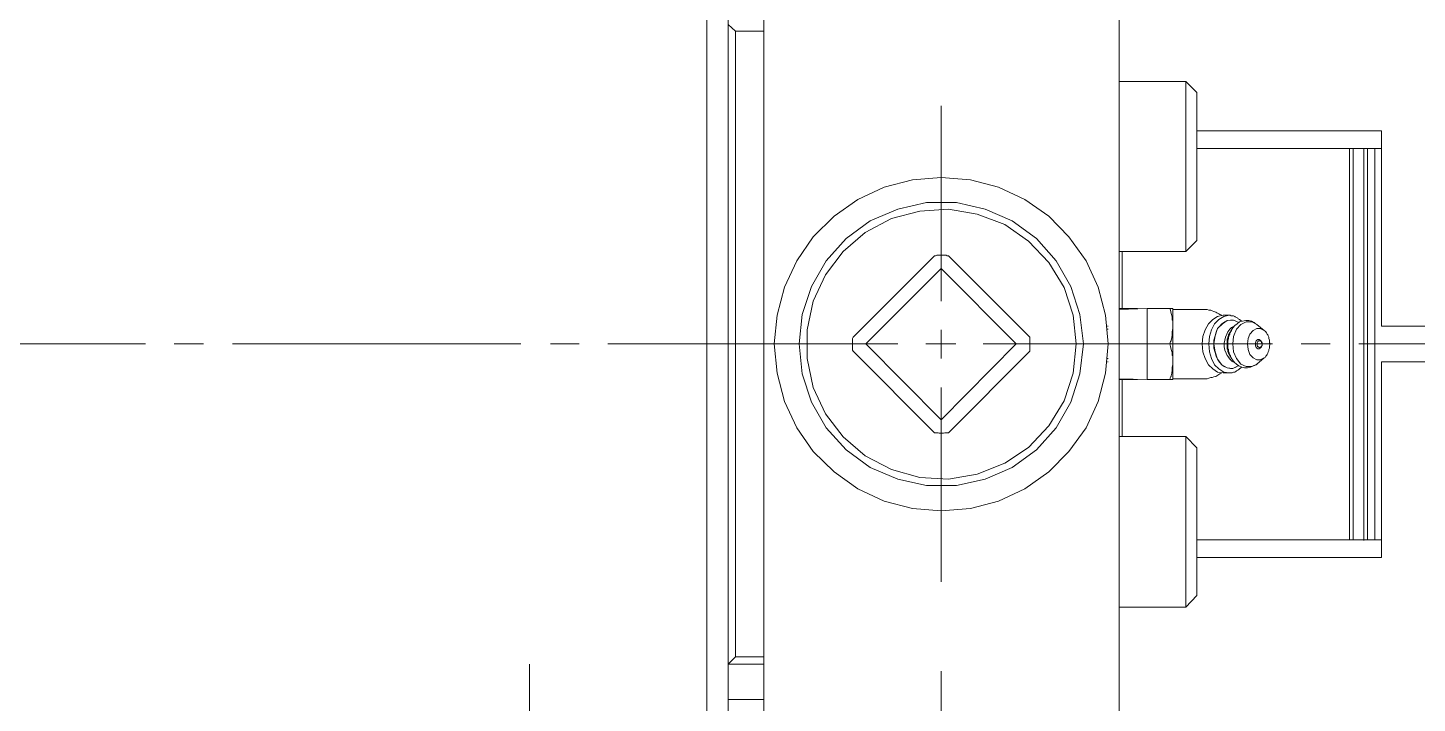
# Model space of a CAD drawing. Header units: millimetres. Extents: x 288 to 8834, y 20 to 9668.
# Drawn here: x 3388.2 to 3583.8, y 9006.3 to 9101.3 of the extents above; entities that cross this region are included whole.
import ezdxf

# ---------------------------------------------------------------- set-up
doc = ezdxf.new("R2010")
doc.units = ezdxf.units.MM
doc.layers.add('Layer1', color=7, linetype='Continuous')

# ---------------------------------------------------------------- blocks, each defined once
blk = doc.blocks.new('BLKF231')
at = {"layer": 'Layer1', "color": 7, "linetype": 'Continuous', "lineweight": 13}
for p, q in [((3558.37, 9058.9), (3557.94, 9057.87)), ((3558.97, 9059.59), (3558.37, 9058.9)), ((3559.74, 9059.94), (3558.97, 9059.59)), ((3560.52, 9059.94), (3559.74, 9059.94)), ((3561.21, 9059.59), (3560.52, 9059.94)), ((3557.94, 9057.87), (3557.85, 9056.84)), ((3557.85, 9056.84), (3557.94, 9055.72)), ((3557.94, 9055.72), (3558.37, 9054.77)), ((3558.37, 9054.77), (3558.97, 9053.99)), ((3558.97, 9053.99), (3559.74, 9053.65)), ((3559.74, 9053.65), (3560.52, 9053.65))]:
    blk.add_line(p, q, dxfattribs=at)
blk = doc.blocks.new('BLKF232')
at = {"layer": 'Layer1', "color": 7, "linetype": 'Continuous', "lineweight": 13}
for p, q in [((3562.24, 9054.86), (3562.41, 9054.94)), ((3562.41, 9054.94), (3562.5, 9055.11)), ((3562.5, 9055.11), (3562.59, 9055.2)), ((3562.59, 9055.2), (3562.67, 9055.37)), ((3562.67, 9055.37), (3562.76, 9055.54)), ((3562.76, 9055.54), (3562.84, 9055.72)), ((3562.84, 9055.72), (3562.93, 9055.89)), ((3562.93, 9056.06), (3563.02, 9056.23)), ((3562.93, 9055.89), (3562.93, 9056.06)), ((3563.02, 9056.41), (3563.02, 9056.58)), ((3563.02, 9056.23), (3563.02, 9056.41))]:
    blk.add_line(p, q, dxfattribs=at)
blk = doc.blocks.new('BLKF233')
at = {"layer": 'Layer1', "color": 7, "linetype": 'Continuous', "lineweight": 13}
for p, q in [((3560.69, 9058.73), (3560.26, 9058.21)), ((3561.21, 9058.99), (3560.69, 9058.73)), ((3561.72, 9058.99), (3561.21, 9058.99)), ((3562.24, 9058.73), (3561.72, 9058.99)), ((3560, 9057.61), (3559.92, 9056.84)), ((3559.92, 9056.84), (3560, 9056.06)), ((3560.26, 9058.21), (3560, 9057.61)), ((3560, 9056.06), (3560.26, 9055.37)), ((3560.26, 9055.37), (3560.69, 9054.86)), ((3560.69, 9054.86), (3561.21, 9054.6)), ((3561.21, 9054.6), (3561.72, 9054.6))]:
    blk.add_line(p, q, dxfattribs=at)
blk = doc.blocks.new('BLKF234')
at = {"layer": 'Layer1', "color": 7, "linetype": 'Continuous', "lineweight": 13}
for p, q in [((3562.5, 9058.56), (3562.41, 9058.64)), ((3562.59, 9058.39), (3562.5, 9058.56)), ((3562.67, 9058.21), (3562.59, 9058.39)), ((3562.76, 9058.13), (3562.67, 9058.21)), ((3562.84, 9057.96), (3562.76, 9058.13)), ((3562.93, 9057.78), (3562.84, 9057.96)), ((3562.93, 9057.61), (3562.93, 9057.78)), ((3563.02, 9057.35), (3562.93, 9057.61)), ((3563.02, 9057.01), (3563.02, 9057.35)), ((3563.1, 9056.84), (3563.02, 9057.01))]:
    blk.add_line(p, q, dxfattribs=at)
blk = doc.blocks.new('BLKF235')
at = {"layer": 'Layer1', "color": 7, "linetype": 'Continuous', "lineweight": 13}
for p, q in [((3557.16, 9057.27), (3557.16, 9056.15)), ((3557.16, 9056.15), (3557.25, 9056.06)), ((3557.25, 9056.06), (3557.25, 9055.8)), ((3557.25, 9055.8), (3557.33, 9055.63)), ((3557.33, 9055.63), (3557.33, 9055.54)), ((3557.33, 9055.54), (3557.33, 9055.46)), ((3557.33, 9055.46), (3557.42, 9055.29)), ((3557.42, 9055.29), (3557.42, 9055.2)), ((3557.42, 9055.2), (3557.5, 9055.2)), ((3557.5, 9055.2), (3557.5, 9055.11)), ((3557.5, 9055.11), (3557.5, 9055.03)), ((3557.5, 9055.03), (3557.59, 9055.03)), ((3557.59, 9055.03), (3557.59, 9054.94)), ((3557.59, 9054.94), (3557.59, 9054.86)), ((3557.59, 9054.86), (3557.68, 9054.86))]:
    blk.add_line(p, q, dxfattribs=at)
blk = doc.blocks.new('BLKF236')
at = {"layer": 'Layer1', "color": 7, "linetype": 'Continuous', "lineweight": 13}
for p, q in [((3557.16, 9057.27), (3557.16, 9056.15)), ((3557.16, 9056.15), (3557.25, 9055.72)), ((3557.25, 9055.72), (3557.42, 9055.29)), ((3557.42, 9055.29), (3557.42, 9055.2)), ((3557.42, 9055.2), (3557.5, 9055.2)), ((3557.5, 9055.2), (3557.5, 9055.11)), ((3557.5, 9055.11), (3557.68, 9054.77)), ((3557.68, 9054.77), (3557.94, 9054.43)), ((3557.94, 9054.43), (3558.02, 9054.34)), ((3558.02, 9054.34), (3558.02, 9054.25)), ((3558.02, 9054.25), (3558.37, 9053.99)), ((3558.37, 9053.99), (3558.71, 9053.74)), ((3558.71, 9053.74), (3559.14, 9053.56)), ((3559.14, 9053.56), (3559.49, 9053.48)), ((3559.49, 9053.48), (3559.92, 9053.48)), ((3559.92, 9053.48), (3560.35, 9053.56)), ((3560.35, 9053.56), (3560.78, 9053.74)), ((3560.78, 9053.74), (3561.12, 9053.91))]:
    blk.add_line(p, q, dxfattribs=at)
blk = doc.blocks.new('BLKF237')
at = {"layer": 'Layer1', "color": 7, "linetype": 'Continuous', "lineweight": 13}
for p, q in [((3557.68, 9058.73), (3557.42, 9058.39)), ((3557.85, 9059.08), (3557.68, 9058.82)), ((3557.68, 9058.82), (3557.68, 9058.73)), ((3558.11, 9059.42), (3557.85, 9059.08)), ((3558.45, 9059.68), (3558.11, 9059.42)), ((3558.8, 9059.94), (3558.45, 9059.68)), ((3559.23, 9060.02), (3558.8, 9059.94)), ((3559.66, 9060.11), (3559.23, 9060.02)), ((3560.09, 9060.11), (3559.66, 9060.11)), ((3560.52, 9060.02), (3560.09, 9060.11)), ((3560.86, 9059.85), (3560.52, 9060.02)), ((3560.95, 9059.76), (3560.86, 9059.85)), ((3561.29, 9059.59), (3560.95, 9059.76)), ((3561.29, 9059.51), (3561.29, 9059.59)), ((3557.42, 9058.21), (3557.25, 9057.87)), ((3557.25, 9057.87), (3557.25, 9057.61)), ((3557.42, 9058.39), (3557.42, 9058.21))]:
    blk.add_line(p, q, dxfattribs=at)
blk = doc.blocks.new('BLKF238')
at = {"layer": 'Layer1', "color": 7, "linetype": 'Continuous', "lineweight": 13}
for p, q in [((3561.12, 9057.27), (3561.04, 9057.01)), ((3561.04, 9057.01), (3561.04, 9056.84)), ((3561.04, 9056.84), (3561.04, 9056.58)), ((3561.21, 9057.35), (3561.12, 9057.27)), ((3561.38, 9057.44), (3561.21, 9057.35)), ((3561.55, 9057.44), (3561.38, 9057.44)), ((3561.72, 9057.35), (3561.55, 9057.44)), ((3561.98, 9057.01), (3561.81, 9057.27)), ((3561.98, 9056.84), (3561.98, 9057.01)), ((3561.98, 9056.66), (3561.98, 9056.84)), ((3561.04, 9056.58), (3561.12, 9056.32)), ((3561.12, 9056.32), (3561.21, 9056.23)), ((3561.21, 9056.23), (3561.38, 9056.15)), ((3561.38, 9056.15), (3561.55, 9056.15)), ((3561.55, 9056.15), (3561.72, 9056.23)), ((3561.72, 9056.23), (3561.9, 9056.41)), ((3561.9, 9056.41), (3561.98, 9056.66))]:
    blk.add_line(p, q, dxfattribs=at)
blk = doc.blocks.new('BLKF239')
at = {"layer": 'Layer1', "color": 7, "linetype": 'Continuous', "lineweight": 13}
for p, q in [((3561.81, 9057.27), (3561.72, 9057.27)), ((3561.81, 9057.18), (3561.81, 9057.27)), ((3561.9, 9057.18), (3561.81, 9057.18)), ((3561.9, 9057.01), (3561.9, 9057.18)), ((3561.98, 9057.01), (3561.9, 9057.01)), ((3561.98, 9056.84), (3561.98, 9057.01))]:
    blk.add_line(p, q, dxfattribs=at)
blk = doc.blocks.new('BLKF240')
at = {"layer": 'Layer1', "color": 7, "linetype": 'Continuous', "lineweight": 13}
for p, q in [((3561.98, 9056.66), (3561.98, 9056.75)), ((3561.64, 9056.32), (3561.72, 9056.32)), ((3561.72, 9056.32), (3561.81, 9056.41)), ((3561.81, 9056.41), (3561.9, 9056.41)), ((3561.9, 9056.49), (3561.9, 9056.58)), ((3561.9, 9056.58), (3561.98, 9056.58)), ((3561.9, 9056.41), (3561.9, 9056.49)), ((3561.98, 9056.58), (3561.98, 9056.66))]:
    blk.add_line(p, q, dxfattribs=at)
blk = doc.blocks.new('BLKF241')
at = {"layer": 'Layer1', "color": 7, "linetype": 'Continuous', "lineweight": 13}
for p, q in [((3561.38, 9057.18), (3561.29, 9057.01)), ((3561.29, 9057.01), (3561.29, 9056.92)), ((3561.29, 9056.92), (3561.29, 9056.84)), ((3561.29, 9056.84), (3561.29, 9056.66)), ((3561.47, 9057.27), (3561.38, 9057.18)), ((3561.64, 9057.27), (3561.47, 9057.27)), ((3561.29, 9056.66), (3561.29, 9056.58)), ((3561.29, 9056.58), (3561.38, 9056.41)), ((3561.38, 9056.41), (3561.47, 9056.41)), ((3561.47, 9056.41), (3561.55, 9056.32))]:
    blk.add_line(p, q, dxfattribs=at)
blk = doc.blocks.new('BLKF242')
at = {"layer": 'Layer1', "color": 7, "linetype": 'Continuous', "lineweight": 13}
for p, q in [((3557.25, 9057.87), (3557.16, 9057.78)), ((3557.16, 9057.78), (3557.16, 9057.7)), ((3557.33, 9058.21), (3557.25, 9058.13)), ((3557.25, 9058.13), (3557.25, 9058.04)), ((3557.25, 9058.04), (3557.25, 9057.96)), ((3557.25, 9057.96), (3557.25, 9057.87)), ((3557.42, 9058.39), (3557.33, 9058.3)), ((3557.33, 9058.3), (3557.33, 9058.21)), ((3557.5, 9058.47), (3557.42, 9058.47)), ((3557.42, 9058.47), (3557.42, 9058.39))]:
    blk.add_line(p, q, dxfattribs=at)
blk = doc.blocks.new('BLKF243')
at = {"layer": 'Layer1', "color": 7, "linetype": 'Continuous', "lineweight": 13}
for p, q in [((3557.68, 9058.73), (3557.59, 9058.73)), ((3557.59, 9058.73), (3557.59, 9058.64)), ((3557.68, 9058.82), (3557.68, 9058.73)), ((3557.25, 9057.53), (3557.16, 9057.53)), ((3557.16, 9057.53), (3557.16, 9057.44)), ((3557.16, 9057.44), (3557.16, 9057.35)), ((3557.33, 9057.96), (3557.25, 9057.87)), ((3557.25, 9057.87), (3557.25, 9057.7)), ((3557.25, 9057.7), (3557.25, 9057.61)), ((3557.25, 9057.61), (3557.25, 9057.53)), ((3557.42, 9058.21), (3557.33, 9058.13)), ((3557.33, 9058.13), (3557.33, 9058.04)), ((3557.33, 9058.04), (3557.33, 9057.96)), ((3557.5, 9058.47), (3557.42, 9058.39)), ((3557.42, 9058.39), (3557.42, 9058.3)), ((3557.42, 9058.3), (3557.42, 9058.21)), ((3557.59, 9058.64), (3557.5, 9058.56)), ((3557.5, 9058.56), (3557.5, 9058.47))]:
    blk.add_line(p, q, dxfattribs=at)
blk = doc.blocks.new('BLKF244')
at = {"layer": 'Layer1', "color": 7, "linetype": 'Continuous', "lineweight": 13}
for p, q in [((3557.16, 9057.53), (3557.07, 9057.53)), ((3557.07, 9057.53), (3557.07, 9056.15)), ((3557.16, 9057.61), (3557.16, 9057.53)), ((3557.07, 9056.15), (3557.16, 9056.06)), ((3557.16, 9056.06), (3557.16, 9055.89)), ((3557.16, 9055.89), (3557.16, 9055.72)), ((3557.16, 9055.72), (3557.25, 9055.54)), ((3557.25, 9055.54), (3557.33, 9055.46)), ((3557.33, 9055.46), (3557.33, 9055.37)), ((3557.33, 9055.37), (3557.33, 9055.29)), ((3557.33, 9055.29), (3557.42, 9055.29)), ((3557.42, 9055.29), (3557.42, 9055.2)), ((3557.42, 9055.2), (3557.42, 9055.11))]:
    blk.add_line(p, q, dxfattribs=at)
blk = doc.blocks.new('BLKF245')
at = {"layer": 'Layer1', "color": 7, "linetype": 'Continuous', "lineweight": 13}
for p, q in [((3557.42, 9058.9), (3557.16, 9058.56)), ((3557.68, 9059.16), (3557.42, 9058.9)), ((3558.02, 9059.33), (3557.68, 9059.16)), ((3556.73, 9057.35), (3556.64, 9056.92)), ((3556.64, 9056.92), (3556.64, 9056.41)), ((3556.82, 9057.78), (3556.73, 9057.35)), ((3556.99, 9058.21), (3556.82, 9057.78)), ((3557.16, 9058.56), (3556.99, 9058.21)), ((3556.64, 9056.41), (3556.73, 9055.98)), ((3556.73, 9055.98), (3556.9, 9055.54)), ((3556.9, 9055.54), (3557.07, 9055.2)), ((3557.07, 9055.2), (3557.33, 9054.86)), ((3557.33, 9054.86), (3557.33, 9054.77)), ((3557.33, 9054.77), (3557.42, 9054.68)), ((3557.42, 9054.68), (3557.5, 9054.68)), ((3557.5, 9054.68), (3557.5, 9054.6)), ((3557.5, 9054.6), (3557.59, 9054.51)), ((3557.59, 9054.51), (3557.68, 9054.51)), ((3557.68, 9054.51), (3557.68, 9054.43)), ((3557.68, 9054.43), (3557.76, 9054.43)), ((3557.76, 9054.43), (3557.85, 9054.43)), ((3557.85, 9054.43), (3557.85, 9054.34)), ((3557.85, 9054.34), (3557.94, 9054.34))]:
    blk.add_line(p, q, dxfattribs=at)
blk = doc.blocks.new('BLKF246')
at = {"layer": 'Layer1', "color": 7, "linetype": 'Continuous', "lineweight": 13}
for p, q in [((3557.16, 9057.7), (3557.25, 9058.04)), ((3557.25, 9058.04), (3557.33, 9058.13)), ((3557.33, 9058.21), (3557.5, 9058.56)), ((3557.33, 9058.13), (3557.33, 9058.21))]:
    blk.add_line(p, q, dxfattribs=at)
blk = doc.blocks.new('BLKF247')
at = {"layer": 'Layer1', "color": 7, "linetype": 'Continuous', "lineweight": 13}
for p, q in [((3557.07, 9057.35), (3557.07, 9057.44)), ((3557.07, 9057.27), (3557.07, 9057.35)), ((3557.07, 9056.84), (3557.07, 9057.27)), ((3557.07, 9056.41), (3557.07, 9056.84)), ((3557.16, 9055.98), (3557.07, 9056.41)), ((3557.25, 9055.63), (3557.16, 9055.98)), ((3557.25, 9055.54), (3557.25, 9055.63)), ((3557.33, 9055.46), (3557.25, 9055.54)), ((3557.5, 9055.11), (3557.33, 9055.46)), ((3557.5, 9055.03), (3557.5, 9055.11))]:
    blk.add_line(p, q, dxfattribs=at)
blk = doc.blocks.new('BLKF248')
at = {"layer": 'Layer1', "color": 7, "linetype": 'Continuous', "lineweight": 13}
for p, q in [((3555.7, 9058.99), (3555.35, 9057.96)), ((3556.39, 9059.68), (3555.7, 9058.99)), ((3557.07, 9060.11), (3556.39, 9059.68)), ((3557.94, 9060.19), (3557.07, 9060.11)), ((3558.71, 9059.85), (3557.94, 9060.19)), ((3555.35, 9057.96), (3555.18, 9056.84)), ((3555.18, 9056.84), (3555.35, 9055.72)), ((3555.35, 9055.72), (3555.7, 9054.68)), ((3555.7, 9054.68), (3556.3, 9053.91)), ((3556.3, 9053.91), (3557.07, 9053.48)), ((3557.07, 9053.48), (3557.85, 9053.39))]:
    blk.add_line(p, q, dxfattribs=at)
blk = doc.blocks.new('BLKF249')
at = {"layer": 'Layer1', "color": 7, "linetype": 'Continuous', "lineweight": 13}
for p, q in [((3557.33, 9052.79), (3557.76, 9052.79)), ((3557.76, 9052.79), (3557.94, 9052.87)), ((3557.94, 9052.87), (3558.11, 9052.87)), ((3558.11, 9052.87), (3558.28, 9052.96)), ((3558.28, 9052.96), (3558.37, 9053.05)), ((3558.37, 9053.05), (3558.54, 9053.13)), ((3558.54, 9053.13), (3558.71, 9053.22)), ((3558.71, 9053.22), (3558.8, 9053.31)), ((3558.8, 9053.31), (3558.97, 9053.48))]:
    blk.add_line(p, q, dxfattribs=at)
blk = doc.blocks.new('BLKF250')
at = {"layer": 'Layer1', "color": 7, "linetype": 'Continuous', "lineweight": 13}
for p, q in [((3555.7, 9058.99), (3555.52, 9058.47)), ((3556.04, 9059.33), (3555.7, 9058.99)), ((3556.3, 9059.68), (3556.04, 9059.33)), ((3556.73, 9059.94), (3556.3, 9059.68)), ((3557.07, 9060.11), (3556.73, 9059.94)), ((3557.5, 9060.19), (3557.07, 9060.11)), ((3557.94, 9060.19), (3557.5, 9060.19)), ((3558.28, 9060.02), (3557.94, 9060.19)), ((3558.71, 9059.85), (3558.28, 9060.02)), ((3555.35, 9057.96), (3555.18, 9057.35)), ((3555.18, 9057.35), (3555.18, 9056.84)), ((3555.18, 9056.84), (3555.18, 9056.23)), ((3555.52, 9058.47), (3555.35, 9057.96)), ((3555.18, 9056.23), (3555.35, 9055.63)), ((3555.35, 9055.63), (3555.52, 9055.11)), ((3555.52, 9055.11), (3555.7, 9054.68)), ((3555.7, 9054.68), (3555.95, 9054.25)), ((3555.95, 9054.25), (3556.3, 9053.91)), ((3556.3, 9053.91), (3556.64, 9053.65)), ((3556.64, 9053.65), (3557.07, 9053.48)), ((3557.07, 9053.48), (3557.5, 9053.39)), ((3557.5, 9053.39), (3557.85, 9053.39)), ((3557.85, 9053.39), (3558.28, 9053.56))]:
    blk.add_line(p, q, dxfattribs=at)
blk = doc.blocks.new('BLKF251')
at = {"layer": 'Layer1', "color": 7, "linetype": 'Continuous', "lineweight": 13}
for p, q in [((3555.7, 9060.71), (3555.01, 9060.28)), ((3556.47, 9060.88), (3555.7, 9060.71)), ((3553.97, 9058.82), (3553.63, 9057.87)), ((3554.4, 9059.68), (3553.97, 9058.82)), ((3555.01, 9060.28), (3554.4, 9059.68)), ((3553.63, 9057.87), (3553.54, 9056.84)), ((3553.54, 9056.84), (3553.63, 9055.72)), ((3553.63, 9055.72), (3553.97, 9054.77)), ((3553.97, 9054.77), (3554.4, 9053.91)), ((3554.4, 9053.91), (3555.01, 9053.31)), ((3555.01, 9053.31), (3555.7, 9052.87))]:
    blk.add_line(p, q, dxfattribs=at)
blk = doc.blocks.new('BLKF252')
at = {"layer": 'Layer1', "color": 7, "linetype": 'Continuous', "lineweight": 13}
for p, q in [((3556.56, 9060.71), (3555.87, 9060.28)), ((3557.33, 9060.88), (3556.56, 9060.71)), ((3557.5, 9060.88), (3557.33, 9060.88)), ((3557.59, 9060.8), (3557.5, 9060.88)), ((3557.76, 9060.8), (3557.59, 9060.8)), ((3557.94, 9060.8), (3557.76, 9060.8)), ((3558.11, 9060.71), (3557.94, 9060.8)), ((3558.19, 9060.63), (3558.11, 9060.71)), ((3558.37, 9060.54), (3558.19, 9060.63)), ((3554.84, 9058.82), (3554.58, 9057.87)), ((3555.27, 9059.68), (3554.84, 9058.82)), ((3555.87, 9060.28), (3555.27, 9059.68)), ((3558.54, 9060.45), (3558.37, 9060.54)), ((3558.62, 9060.37), (3558.54, 9060.45)), ((3558.8, 9060.28), (3558.62, 9060.37)), ((3558.97, 9060.11), (3558.8, 9060.28)), ((3559.05, 9060.02), (3558.97, 9060.11)), ((3554.58, 9057.87), (3554.49, 9056.84)), ((3554.49, 9056.84), (3554.58, 9055.72)), ((3554.58, 9055.72), (3554.84, 9054.77)), ((3554.84, 9054.77), (3555.27, 9053.91)), ((3555.27, 9053.91), (3555.87, 9053.31)), ((3555.87, 9053.31), (3556.56, 9052.87))]:
    blk.add_line(p, q, dxfattribs=at)
blk = doc.blocks.new('BLKF253')
at = {"layer": 'Layer1', "color": 7, "linetype": 'Continuous', "lineweight": 13}
for p, q in [((3549.15, 9056.06), (3549.07, 9056.49)), ((3549.32, 9055.63), (3549.15, 9056.06)), ((3549.32, 9055.2), (3549.32, 9055.63)), ((3549.41, 9055.2), (3549.32, 9055.2)), ((3549.41, 9054.34), (3549.41, 9055.2))]:
    blk.add_line(p, q, dxfattribs=at)
blk = doc.blocks.new('BLKF254')
at = {"layer": 'Layer1', "color": 7, "linetype": 'Continuous', "lineweight": 13}
for p, q in [((3549.24, 9052.7), (3549.32, 9053.13)), ((3549.32, 9053.56), (3549.41, 9053.91)), ((3549.32, 9053.13), (3549.32, 9053.56)), ((3548.98, 9051.84), (3549.07, 9052.19)), ((3549.07, 9052.19), (3549.15, 9052.27)), ((3549.15, 9052.36), (3549.24, 9052.7)), ((3549.15, 9052.27), (3549.15, 9052.36))]:
    blk.add_line(p, q, dxfattribs=at)
blk = doc.blocks.new('BLKF255')
at = {"layer": 'Layer1', "color": 7, "linetype": 'Continuous', "lineweight": 13}
for p, q in [((3549.15, 9061.14), (3549.07, 9061.57)), ((3549.32, 9060.63), (3549.15, 9061.14)), ((3549.32, 9060.19), (3549.32, 9060.63)), ((3549.41, 9060.19), (3549.32, 9060.19)), ((3549.41, 9059.33), (3549.41, 9060.19))]:
    blk.add_line(p, q, dxfattribs=at)
blk = doc.blocks.new('BLKF256')
at = {"layer": 'Layer1', "color": 7, "linetype": 'Continuous', "lineweight": 13}
for p, q in [((3549.32, 9058.56), (3549.41, 9058.99)), ((3548.98, 9056.84), (3549.07, 9057.18)), ((3549.07, 9057.18), (3549.15, 9057.27)), ((3549.15, 9057.35), (3549.24, 9057.7)), ((3549.15, 9057.27), (3549.15, 9057.35)), ((3549.24, 9057.7), (3549.32, 9058.13)), ((3549.32, 9058.13), (3549.32, 9058.56))]:
    blk.add_line(p, q, dxfattribs=at)
blk = doc.blocks.new('BLKF257')
at = {"layer": 'Layer1', "color": 7, "linetype": 'Continuous', "lineweight": 13}
for p, q in [((3553.97, 9061.66), (3553.8, 9061.66)), ((3554.23, 9061.66), (3553.97, 9061.66)), ((3554.49, 9061.57), (3554.23, 9061.66)), ((3554.75, 9061.57), (3554.49, 9061.57)), ((3554.92, 9061.49), (3554.75, 9061.57)), ((3555.18, 9061.4), (3554.92, 9061.49)), ((3555.44, 9061.31), (3555.18, 9061.4)), ((3555.61, 9061.23), (3555.44, 9061.31)), ((3555.87, 9061.06), (3555.61, 9061.23)), ((3556.04, 9060.97), (3555.87, 9061.06)), ((3556.3, 9060.88), (3556.04, 9060.97))]:
    blk.add_line(p, q, dxfattribs=at)
blk = doc.blocks.new('BLKF258')
at = {"layer": 'Layer1', "color": 7, "linetype": 'Continuous', "lineweight": 13}
for p, q in [((3553.54, 9051.93), (3554.23, 9051.93)), ((3554.23, 9051.93), (3554.49, 9052.01)), ((3554.49, 9052.01), (3554.75, 9052.1)), ((3554.75, 9052.1), (3554.92, 9052.1)), ((3554.92, 9052.1), (3555.18, 9052.19)), ((3555.18, 9052.19), (3555.44, 9052.27)), ((3555.44, 9052.27), (3555.61, 9052.36)), ((3555.61, 9052.36), (3555.87, 9052.53)), ((3555.87, 9052.53), (3556.04, 9052.62))]:
    blk.add_line(p, q, dxfattribs=at)
blk = doc.blocks.new('BLKF591')
at = {"layer": 'Layer1', "color": 7, "linetype": 'Continuous', "lineweight": 13}
for p, q in [((3515.83, 9069.24), (3516, 9069.24)), ((3516, 9069.24), (3516.17, 9069.32)), ((3516.17, 9069.32), (3517.46, 9069.32)), ((3517.46, 9069.32), (3517.63, 9069.24))]:
    blk.add_line(p, q, dxfattribs=at)
blk = doc.blocks.new('BLKF592')
at = {"layer": 'Layer1', "color": 7, "linetype": 'Continuous', "lineweight": 13}
for p, q in [((3516.17, 9044.35), (3516, 9044.35)), ((3516.34, 9044.35), (3516.17, 9044.35)), ((3516.51, 9044.26), (3516.34, 9044.35)), ((3517.12, 9044.26), (3516.51, 9044.26)), ((3517.29, 9044.35), (3517.12, 9044.26)), ((3517.81, 9044.35), (3517.29, 9044.35))]:
    blk.add_line(p, q, dxfattribs=at)
blk = doc.blocks.new('BLKF593')
at = {"layer": 'Layer1', "color": 7, "linetype": 'Continuous', "lineweight": 13}
for p, q in [((3509.8, 9074.49), (3506.09, 9072.51)), ((3513.76, 9075.52), (3509.8, 9074.49)), ((3517.81, 9075.78), (3513.76, 9075.52)), ((3521.85, 9075.09), (3517.81, 9075.78)), ((3525.73, 9073.63), (3521.85, 9075.09)), ((3506.09, 9072.51), (3502.99, 9069.84)), ((3529.09, 9071.3), (3525.73, 9073.63)), ((3531.93, 9068.29), (3529.09, 9071.3)), ((3502.99, 9069.84), (3500.5, 9066.57)), ((3500.5, 9066.57), (3498.77, 9062.86)), ((3534.08, 9064.76), (3531.93, 9068.29)), ((3535.37, 9060.88), (3534.08, 9064.76)), ((3498.77, 9062.86), (3497.91, 9058.82)), ((3535.8, 9056.84), (3535.37, 9060.88)), ((3497.91, 9058.82), (3497.91, 9054.77)), ((3497.91, 9054.77), (3498.77, 9050.72)), ((3534.08, 9048.83), (3535.37, 9052.7)), ((3498.77, 9050.72), (3500.5, 9047.02)), ((3500.5, 9047.02), (3502.99, 9043.75)), ((3531.93, 9045.3), (3534.08, 9048.83)), ((3529.09, 9042.28), (3531.93, 9045.3)), ((3502.99, 9043.75), (3506.09, 9041.08)), ((3506.09, 9041.08), (3509.8, 9039.18)), ((3525.73, 9040.04), (3529.09, 9042.28)), ((3509.8, 9039.18), (3513.76, 9038.06)), ((3521.85, 9038.49), (3525.73, 9040.04)), ((3513.76, 9038.06), (3517.81, 9037.81)), ((3517.81, 9037.81), (3521.85, 9038.49))]:
    blk.add_line(p, q, dxfattribs=at)
blk = doc.blocks.new('BLKF620')
at = {"layer": 'Layer1', "color": 7, "linetype": 'Continuous', "lineweight": 13}
for p, q in [((3514.71, 9076.73), (3510.66, 9075.78)), ((3518.93, 9076.73), (3514.71, 9076.73)), ((3522.97, 9075.78), (3518.93, 9076.73)), ((3510.66, 9075.78), (3506.78, 9074.15)), ((3526.76, 9074.15), (3522.97, 9075.78)), ((3506.78, 9074.15), (3503.42, 9071.65)), ((3530.21, 9071.65), (3526.76, 9074.15)), ((3503.42, 9071.65), (3500.58, 9068.55)), ((3532.96, 9068.55), (3530.21, 9071.65)), ((3500.58, 9068.55), (3498.52, 9064.93)), ((3535.03, 9064.93), (3532.96, 9068.55)), ((3498.52, 9064.93), (3497.22, 9060.97)), ((3536.32, 9060.97), (3535.03, 9064.93)), ((3497.22, 9060.97), (3496.79, 9056.84)), ((3536.84, 9056.84), (3536.32, 9060.97)), ((3496.79, 9056.84), (3497.22, 9052.62)), ((3497.22, 9052.62), (3498.52, 9048.66)), ((3535.03, 9048.66), (3536.32, 9052.62)), ((3498.52, 9048.66), (3500.58, 9045.04)), ((3532.96, 9045.04), (3535.03, 9048.66)), ((3500.58, 9045.04), (3503.42, 9041.94)), ((3530.21, 9041.94), (3532.96, 9045.04)), ((3503.42, 9041.94), (3506.78, 9039.44)), ((3526.76, 9039.44), (3530.21, 9041.94)), ((3506.78, 9039.44), (3510.66, 9037.81)), ((3522.97, 9037.81), (3526.76, 9039.44)), ((3510.66, 9037.81), (3514.71, 9036.94)), ((3518.93, 9036.94), (3522.97, 9037.81)), ((3514.71, 9036.94), (3518.93, 9036.94))]:
    blk.add_line(p, q, dxfattribs=at)
blk = doc.blocks.new('BLKF621')
at = {"layer": 'Layer1', "color": 7, "linetype": 'Continuous', "lineweight": 13}
for p, q in [((3516.77, 9080.26), (3512.73, 9079.91)), ((3520.91, 9079.91), (3516.77, 9080.26)), ((3508.76, 9078.88), (3505.06, 9077.16)), ((3512.73, 9079.91), (3508.76, 9078.88)), ((3524.87, 9078.88), (3520.91, 9079.91)), ((3528.57, 9077.16), (3524.87, 9078.88)), ((3505.06, 9077.16), (3501.7, 9074.83)), ((3531.93, 9074.83), (3528.57, 9077.16)), ((3501.7, 9074.83), (3498.77, 9071.91)), ((3534.77, 9071.91), (3531.93, 9074.83)), ((3498.77, 9071.91), (3496.45, 9068.55)), ((3537.18, 9068.55), (3534.77, 9071.91)), ((3496.45, 9068.55), (3494.73, 9064.84)), ((3538.9, 9064.84), (3537.18, 9068.55)), ((3494.73, 9064.84), (3493.69, 9060.88)), ((3539.94, 9060.88), (3538.9, 9064.84)), ((3493.69, 9060.88), (3493.26, 9056.84)), ((3540.28, 9056.84), (3539.94, 9060.88)), ((3493.26, 9056.84), (3493.69, 9052.7)), ((3493.69, 9052.7), (3494.73, 9048.74)), ((3538.9, 9048.74), (3539.94, 9052.7)), ((3494.73, 9048.74), (3496.45, 9045.04)), ((3537.18, 9045.04), (3538.9, 9048.74)), ((3496.45, 9045.04), (3498.77, 9041.68)), ((3534.77, 9041.68), (3537.18, 9045.04)), ((3498.77, 9041.68), (3501.7, 9038.84)), ((3531.93, 9038.84), (3534.77, 9041.68)), ((3501.7, 9038.84), (3505.06, 9036.43)), ((3528.57, 9036.43), (3531.93, 9038.84)), ((3505.06, 9036.43), (3508.76, 9034.7)), ((3524.87, 9034.7), (3528.57, 9036.43)), ((3508.76, 9034.7), (3512.73, 9033.67)), ((3512.73, 9033.67), (3516.77, 9033.33)), ((3516.77, 9033.33), (3520.91, 9033.67)), ((3520.91, 9033.67), (3524.87, 9034.7))]:
    blk.add_line(p, q, dxfattribs=at)
blk = doc.blocks.new('BLKF026')
at = {"layer": 'Layer1', "color": 7, "linetype": 'Continuous', "lineweight": 13}
for p, q in [((3483.79, 9133.82), (3483.79, 8979.76)), ((3491.8, 8979.76), (3491.8, 9133.82)), ((3541.83, 9133.82), (3541.83, 8979.76)), ((3486.8, 9106.78), (3486.8, 9006.8)), ((3486.8, 9101.79), (3487.84, 9100.84)), ((3487.84, 9100.84), (3487.84, 9012.83)), ((3491.8, 9100.84), (3487.84, 9100.84)), ((3551.22, 9093.78), (3541.83, 9093.78)), ((3551.22, 9093.78), (3551.22, 9069.84)), ((3552.77, 9092.23), (3551.22, 9093.78)), ((3552.77, 9092.23), (3552.77, 9071.39)), ((3516.77, 9062.86), (3516.77, 9090.33)), ((3552.77, 9086.8), (3578.77, 9086.8)), ((3578.77, 9059.33), (3578.77, 9086.8)), ((3552.77, 9084.31), (3578.77, 9084.31)), ((3574.3, 9029.28), (3574.3, 9084.31)), ((3574.81, 9084.31), (3574.81, 9029.28)), ((3576.28, 9029.19), (3576.28, 9084.31)), ((3576.79, 9029.28), (3576.79, 9084.31)), ((3577.83, 9084.31), (3577.83, 9029.28)), ((3551.22, 9069.84), (3552.77, 9071.39)), ((3504.37, 9057.78), (3515.83, 9069.24)), ((3516.77, 9067.43), (3516.77, 9069.32)), ((3517.63, 9069.24), (3517.81, 9069.24)), ((3517.81, 9069.24), (3529.26, 9057.78)), ((3541.83, 9069.84), (3551.22, 9069.84)), ((3542.26, 9069.84), (3542.26, 9061.66)), ((3516.77, 9067.43), (3506.18, 9056.84)), ((3527.36, 9056.84), (3516.77, 9067.43)), ((3544.42, 9061.83), (3541.83, 9061.83)), ((3545.79, 9061.83), (3541.83, 9061.66)), ((3544.42, 9061.74), (3544.42, 9061.83)), ((3545.79, 9061.83), (3545.79, 9051.84)), ((3549.41, 9061.83), (3545.79, 9061.83)), ((3549.07, 9061.57), (3548.98, 9061.83)), ((3549.41, 9061.83), (3549.41, 9051.84)), ((3553.54, 9061.66), (3549.41, 9061.66)), ((3553.8, 9061.66), (3553.54, 9061.66)), ((3557.33, 9060.88), (3556.47, 9060.88)), ((3516.77, 9054.77), (3516.77, 9058.82)), ((3540.28, 9059.33), (3540.2, 9059.33)), ((3540.28, 9058.9), (3540.2, 9058.9)), ((3549.41, 9058.99), (3549.41, 9059.25)), ((3557.68, 9058.82), (3557.5, 9058.47)), ((3557.5, 9058.56), (3557.59, 9058.73)), ((3562.24, 9058.73), (3561.21, 9059.59)), ((3562.41, 9058.64), (3562.24, 9058.73)), ((3636.82, 9059.33), (3578.77, 9059.33)), ((3364.09, 9056.84), (3404.74, 9056.84)), ((3408.79, 9056.84), (3412.92, 9056.84)), ((3416.97, 9056.84), (3457.61, 9056.84)), ((3461.75, 9056.84), (3465.79, 9056.84)), ((3469.84, 9056.84), (3510.57, 9056.84)), ((3483.27, 9056.84), (3510.66, 9056.84)), ((3504.29, 9057.61), (3504.37, 9057.78)), ((3504.29, 9055.98), (3504.29, 9057.61)), ((3506.18, 9056.84), (3504.29, 9056.84)), ((3506.18, 9056.84), (3516.77, 9046.16)), ((3514.62, 9056.84), (3518.67, 9056.84)), ((3514.79, 9056.84), (3518.84, 9056.84)), ((3516.77, 9046.16), (3527.36, 9056.84)), ((3522.71, 9056.84), (3563.45, 9056.84)), ((3522.89, 9056.84), (3550.27, 9056.84)), ((3529.26, 9056.84), (3527.36, 9056.84)), ((3529.26, 9055.8), (3529.26, 9057.78)), ((3535.37, 9052.7), (3535.8, 9056.84)), ((3536.32, 9052.62), (3536.84, 9056.84)), ((3538.39, 9056.84), (3537.18, 9056.84)), ((3540.88, 9056.84), (3539.59, 9056.84)), ((3539.94, 9052.7), (3540.28, 9056.84)), ((3543.3, 9056.84), (3542.09, 9056.84)), ((3545.79, 9056.84), (3548.98, 9056.84)), ((3549.07, 9056.49), (3548.98, 9056.84)), ((3557.07, 9057.44), (3557.16, 9057.7)), ((3557.16, 9057.7), (3557.16, 9057.61)), ((3557.25, 9057.61), (3557.16, 9057.27)), ((3557.16, 9057.35), (3557.16, 9057.27)), ((3561.72, 9057.27), (3561.64, 9057.27)), ((3561.81, 9057.27), (3561.72, 9057.35)), ((3561.98, 9056.75), (3561.98, 9056.84)), ((3563.02, 9056.58), (3563.1, 9056.84)), ((3567.49, 9056.84), (3571.54, 9056.84)), ((3575.59, 9056.84), (3616.32, 9056.84)), ((3504.37, 9055.8), (3504.29, 9055.98)), ((3515.83, 9044.35), (3504.37, 9055.8)), ((3529.26, 9055.8), (3517.81, 9044.35)), ((3540.28, 9054.77), (3540.2, 9054.77)), ((3557.42, 9055.11), (3557.5, 9055.11)), ((3557.5, 9055.11), (3557.68, 9054.77)), ((3557.68, 9054.86), (3557.68, 9054.77)), ((3561.21, 9053.99), (3562.24, 9054.86)), ((3561.55, 9056.32), (3561.64, 9056.32)), ((3561.72, 9054.6), (3562.24, 9054.86)), ((3540.2, 9054.34), (3540.28, 9054.34)), ((3549.41, 9053.91), (3549.41, 9054.25)), ((3555.7, 9052.87), (3556.47, 9052.79)), ((3556.04, 9052.62), (3556.3, 9052.79)), ((3556.47, 9052.79), (3557.33, 9052.79)), ((3556.56, 9052.87), (3557.33, 9052.79)), ((3557.85, 9053.39), (3558.62, 9053.74)), ((3557.94, 9054.34), (3558.02, 9054.25)), ((3558.28, 9053.56), (3558.62, 9053.74)), ((3558.97, 9053.48), (3559.05, 9053.56)), ((3560.52, 9053.65), (3561.21, 9053.99)), ((3561.12, 9053.91), (3561.29, 9053.99)), ((3578.77, 9026.78), (3578.77, 9054.34)), ((3636.82, 9054.34), (3578.77, 9054.34)), ((3541.83, 9051.93), (3545.79, 9051.84)), ((3544.42, 9051.84), (3541.83, 9051.84)), ((3542.26, 9051.93), (3542.26, 9043.83)), ((3549.41, 9051.84), (3545.79, 9051.84)), ((3549.41, 9051.93), (3553.54, 9051.93)), ((3516.77, 9023.34), (3516.77, 9050.72)), ((3516.77, 9044.26), (3516.77, 9046.16)), ((3516, 9044.35), (3515.83, 9044.35)), ((3551.22, 9043.83), (3541.83, 9043.83)), ((3551.22, 9043.83), (3551.22, 9019.81)), ((3552.77, 9042.2), (3551.22, 9043.83)), ((3552.77, 9042.2), (3552.77, 9021.44)), ((3552.77, 9029.28), (3578.77, 9029.28)), ((3552.77, 9026.78), (3578.77, 9026.78)), ((3541.83, 9019.81), (3551.22, 9019.81)), ((3551.22, 9019.81), (3552.77, 9021.44)), ((3458.82, 8982.86), (3458.82, 9011.8)), ((3487.84, 9012.83), (3486.8, 9011.8)), ((3491.8, 9011.8), (3486.8, 9011.8)), ((3487.84, 9012.83), (3491.8, 9012.83)), ((3516.77, 8982.86), (3516.77, 9010.77)), ((3491.8, 9006.8), (3486.8, 9006.8)), ((3486.8, 9006.8), (3486.8, 8956.77))]:
    blk.add_line(p, q, dxfattribs=at)
for name in ['BLKF621', 'BLKF620', 'BLKF593', 'BLKF591', 'BLKF255', 'BLKF251', 'BLKF257', 'BLKF252', 'BLKF256', 'BLKF248', 'BLKF250', 'BLKF245', 'BLKF243', 'BLKF237', 'BLKF231', 'BLKF233', 'BLKF244', 'BLKF247', 'BLKF246', 'BLKF242', 'BLKF235', 'BLKF236', 'BLKF238', 'BLKF241', 'BLKF240', 'BLKF239', 'BLKF234', 'BLKF253', 'BLKF232', 'BLKF254', 'BLKF249', 'BLKF258', 'BLKF592']:
    blk.add_blockref(name, (0, 0), dxfattribs=at)

msp = doc.modelspace()

# ---------------------------------------------------------------- block references
at = {"layer": 'Layer1', "color": 7, "linetype": 'Continuous', "lineweight": 13}
msp.add_blockref('BLKF026', (0, 0), dxfattribs=at)

doc.saveas('drawing.dxf')
